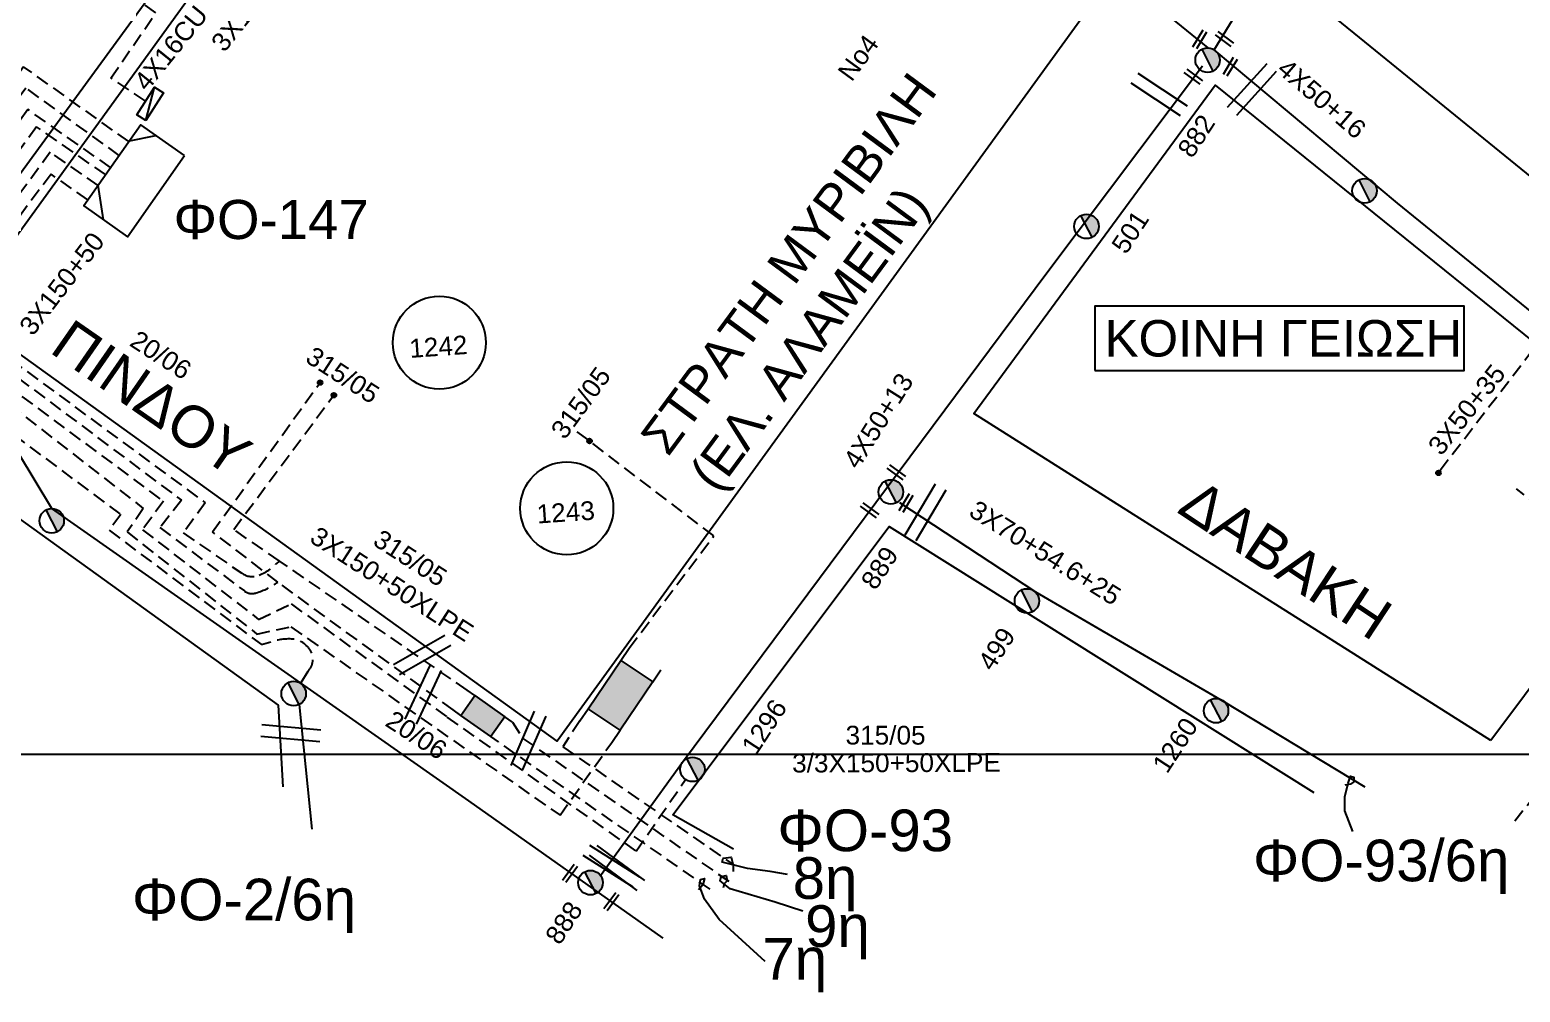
# Model space of a CAD drawing. Header units: millimetres. Extents: x 918 to 3138, y 719 to 1759.
# Drawn here: x 1967 to 2110.2, y 720.7 to 813.1 of the extents above; entities that cross this region are included whole.
import ezdxf

# ---------------------------------------------------------------- set-up
doc = ezdxf.new("R2010")
doc.units = ezdxf.units.MM
doc.header["$LTSCALE"] = 0.5
doc.linetypes.add('DASHED', pattern=[19.05, 12.7, -6.35])
for name, color, linetype in [('Link Box 4 Διευθύνσεων', 7, 'Continuous'), ('Άγνωστα', 7, 'Continuous'), ('Γυμνά εναέρια ΧΤ (3Φ)   4x50AL', 7, 'Continuous'), ('Γυμνά εναέρια ΧΤ και ΦΟΠ (3Φ)   4x50+16AL', 7, 'Continuous'), ('Επιγραφές - Σχήματα', 7, 'Continuous'), ('Μηχανική τομή', 7, 'Continuous'), ('Στύλος ΦΜ', 7, 'Continuous'), ('Στύλος ΦΜ @ 1', 7, 'Continuous'), ('Συνδέσεις', 7, 'Continuous'), ('Τομή', 7, 'Continuous'), ('Υποσταθμοί', 7, 'Continuous'), ('Υπόβαθρο ΔΕΗ', 7, 'Continuous'), ('Υπόγεια καλώδια Παροχών ΧΤ   4x16CU', 7, 'DASHED')]:
    doc.layers.add(name, color=color, linetype=linetype)
doc.styles.add('arial', font='ARIAL.TTF')
doc.styles.get("Standard").update_dxf_attribs({"font": 'ARIAL.TTF'})
doc.linetypes.add('SYN_LINE', pattern='A,0.5,-0.0001,["/\\/\\/\\/",Standard,S=0.1,R=0,X=0,Y=-0.05],-0.25', length=0.7501)

# ---------------------------------------------------------------- blocks, each defined once
blk = doc.blocks.new('ΜΗΧΑΝΙΚΗ ΤΟΜΗ')
at = {"layer": 'Μηχανική τομή', "ltscale": 40}
for p, q in [((-1.89, 0.78), (1.89, 0.78)), ((1.89, 0), (-1.89, 0))]:
    blk.add_line(p, q, dxfattribs=at)
blk = doc.blocks.new('ΤΟΜΗ')
at = {"layer": 'Τομή', "ltscale": 40}
for p, q in [((-5.68, 0), (5.68, 0)), ((5.68, -2.33), (-5.68, -2.33))]:
    blk.add_line(p, q, dxfattribs=at)
blk = doc.blocks.new('ΥΠΑΡΧΩΝ ΤΣΙΜΕΝΤΕΝΙΟΣ ΣΤΥΛΟΣ')
at = {"layer": 'Στύλος ΦΜ'}
blk.add_hatch(color=7, dxfattribs=at).paths.add_polyline_path([(-1.29, -2.28, 0.574793), (2.62, 0, 0.268822), (1.3, 2.27)])
at = {"layer": 'Στύλος ΦΜ', "color": 7}
blk.add_line((-1.29, -2.28), (1.3, 2.27), dxfattribs=at)
blk.add_circle((0, 0), 2.62, dxfattribs=at)
at = {"layer": 'Στύλος ΦΜ', "flags": 4}
for tag, p in [('ΑΡΙΘΜΟΣ', (-4.68, 8.05)), ('ΤΥΠΟΣ', (-4.91, 3.03))]:
    blk.add_attdef(tag, p, '', height=4, dxfattribs=at)
blk = doc.blocks.new('LINK BOX 4 ΑΝΑΧΩΡΗΣΕΩΝ')
at = {"layer": 'Link Box 4 Διευθύνσεων', "ltscale": 40}
blk.add_hatch(color=256, dxfattribs=at).paths.add_polyline_path([(-3.54, 0), (-3.54, -4.67), (3.54, -4.67), (3.54, 0)])
for p, q in [((-3.54, 0), (-5.33, 0)), ((5.33, 0), (3.54, 0)), ((-3.54, -4.67), (-5.33, -4.67)), ((5.33, -4.67), (3.54, -4.67))]:
    blk.add_line(p, q, dxfattribs=at)
blk.add_lwpolyline([(-3.54, -4.67), (-3.54, 0), (3.54, 0), (3.54, -4.67)], close=True, dxfattribs=at)
blk = doc.blocks.new('_ΣΥΝΔΕΣΗ')
at = {"layer": 'Συνδέσεις', "linetype": 'SYN_LINE', "ltscale": 40}
blk.add_hatch(color=256, dxfattribs=at).paths.add_polyline_path([(0.5, -0.01, 1), (-0.5, -0.01, 1)])
at = {"layer": 'Συνδέσεις'}
blk.add_circle((0, -0.01), 0.5, dxfattribs=at)
blk = doc.blocks.new('ΠΡΟΒΛΕΠΟΜΕΝΟΣ ΥΠΟΣΤΑΘΜΟΣ ΣΕ ΚΛΕΙΣΤΟ ΧΩΡΟ')
at = {"layer": 'Υποσταθμοί', "ltscale": 40}
blk.add_line((-9.52, -3.13), (9.52, 3.13), dxfattribs=at)
blk.add_lwpolyline([(-9.52, -3.13), (-9.52, 3.13), (9.52, 3.13), (9.52, -3.13)], close=True, dxfattribs=at)
at = {"layer": 'Υποσταθμοί', "linetype": 'SYN_LINE', "ltscale": 40, "flags": 1}
for tag, p in [('ΜΕΤΑΣΧΗΜΑΤΙΣΜΟΣ', (11.6, 2.32)), ('ΙΣΧΥΣ', (11.57, -0.79)), ('ΑΡΙΘΜΟΣ', (11.71, -3.81))]:
    blk.add_attdef(tag, p, '', height=2, dxfattribs=at)

msp = doc.modelspace()

# ---------------------------------------------------------------- linework, layer by layer
at = {"layer": 'Άγνωστα', "color": 2, "linetype": 'SYN_LINE', "ltscale": 20}
msp.add_lwpolyline([(2014.23, 863.6), (1979.84, 818.1), (1956.8, 786.6)], dxfattribs=at)
at = {"layer": 'Άγνωστα', "color": 27, "ltscale": 40}
for points in [[(2137.78, 764.55), (2098.45, 796.48), (2080.84, 811.2)], [(2027.88, 725.86), (2009.22, 739.05), (1969.13, 767.14), (1958, 785.57)]]:
    msp.add_lwpolyline(points, dxfattribs=at)
at = {"layer": 'Άγνωστα', "color": 27, "linetype": 'DASHED', "ltscale": 0.2}
for points in [[(1976.53, 802.38), (1966.42, 809.58), (1949.89, 786.95), (1950.03, 785.75, 0.384095), (1955.04, 781.36, -0.226892), (1956.47, 780.7), (1960.92, 777.62), (1975.77, 766.56), (1974.65, 765.05), (1989.29, 754.07), (1990.18, 754.34, -0.075443), (1992.04, 754.61, -0.255462), (1993.96, 753.55, -0.350901), (1993.73, 751.48), (1992.87, 750.04)], [(2113.05, 783.7), (2111.98, 784.39, 0.718485), (2111.38, 783.92, -0.149495), (2111.46, 782.37), (2102.36, 770.55)]]:
    msp.add_lwpolyline(points, format="xyb", dxfattribs=at)
at = {"layer": 'Άγνωστα', "color": 6, "ltscale": 40}
msp.add_lwpolyline([(2021.85, 731.89), (2029.74, 742.77), (2064.75, 789.77), (2079.72, 809.66)], dxfattribs=at)
at = {"layer": 'Άγνωστα', "color": 62, "linetype": 'DASHED', "ltscale": 0.2}
for points in [[(1975.61, 801.06), (1966.65, 807.53), (1951.8, 787.45, 0.280197), (1951.63, 785.55, 0.258442), (1956.03, 782.48, -0.147343), (1960.27, 780.71, 0.02977), (1963.63, 778.26), (1977.93, 767.14), (1976.37, 764.89), (1988.85, 755.08), (1992.12, 755.77), (2017.97, 737.67), (2022.95, 744.67)], [(1973.58, 798.18), (1968.99, 801.37), (1960.21, 789.4, 0.46758), (1961.36, 784.75, -0.093739), (1963.33, 783.29, -0.224244), (1963.65, 782.26, 0.315145), (1964.39, 780.81), (1981.6, 767.93), (1979.53, 765.3), (1987.64, 759.22, 0.240663), (1988.77, 759.03, 0.081278), (1990.86, 760.07, 1.934211)]]:
    msp.add_lwpolyline(points, format="xyb", dxfattribs=at)
at = {"layer": 'Άγνωστα', "color": 6, "linetype": 'DASHED', "ltscale": 0.2}
msp.add_lwpolyline([(1974.78, 799.89), (1966.85, 805.46), (1953.54, 787.79), (1953.54, 786.92, 0.329987), (1955.97, 783.65, 0.156316), (1958.97, 783.69), (1966.26, 777.91), (1979.86, 767.83), (1977.86, 765.1), (1989, 756.49), (1992.15, 757.97), (2007.11, 747.11), (2025.29, 734.21), (2030.03, 741.11)], format="xyb", dxfattribs=at)
at = {"layer": 'Άγνωστα', "color": 2, "linetype": 'DASHED', "ltscale": 0.2}
for points in [[(1974.31, 799.21), (1967.67, 803.8), (1957.3, 789.59), (1957.27, 787.36)], [(2119.6, 758.74), (2121.34, 760.53), (2109.87, 769.02)]]:
    msp.add_lwpolyline(points, dxfattribs=at)
at = {"layer": 'Άγνωστα', "color": 30, "linetype": 'DASHED', "ltscale": 0.2}
msp.add_lwpolyline([(1972.59, 796.78), (1969.07, 799.26), (1961.35, 788.97, 0.331452), (1961.35, 787.74, 0.062639), (1963.65, 785.34, 0.028743), (1965.14, 784.26, -0.39256), (1965.57, 782.61), (1965.23, 781.42), (1983.89, 767.68), (1981.77, 764.8), (1987.39, 760.92, 0.252865), (1989.06, 760.74, 0.115811), (1990.99, 762.11, -0.652578)], format="xyb", dxfattribs=at)
at = {"layer": 'Άγνωστα', "color": 62, "linetype": 'DASHED', "ltscale": 0.2}
for points in [[(2007.7, 747.79), (1990.86, 760.07), (1984.58, 764.89), (1994.91, 779.23)], [(2024.61, 753.72), (2032.74, 764.5), (2019.63, 774.52)], [(2124.4, 749.29), (2121.17, 751.51), (2109.56, 736.91)], [(2019.89, 746.73), (2018.23, 744.25), (2034.72, 732.87)]]:
    msp.add_lwpolyline(points, dxfattribs=at)
at = {"layer": 'Άγνωστα', "color": 30, "linetype": 'DASHED', "ltscale": 0.2}
msp.add_lwpolyline([(2009.05, 749.7), (1990.99, 762.11), (1986.62, 765.12), (1996.24, 778.03)], dxfattribs=at)
at = {"layer": 'Άγνωστα', "color": 133, "linetype": 'SYN_LINE', "ltscale": 20}
msp.add_lwpolyline([(2050.59, 767.72), (2063.66, 759.12), (2081.86, 748.53), (2095.32, 740.42)], dxfattribs=at)
at = {"layer": 'Άγνωστα', "color": 30, "ltscale": 40}
msp.add_lwpolyline([(1992.92, 748.32), (1994.12, 736.35)], dxfattribs=at)
at = {"layer": 'Άγνωστα', "color": 154, "linetype": 'DASHED', "ltscale": 0.2}
msp.add_lwpolyline([(2013.4, 746.62), (2014.4, 745.06), (2034.18, 731.33)], dxfattribs=at)
at = {"layer": 'Άγνωστα', "color": 5, "linetype": 'DASHED', "ltscale": 0.2}
msp.add_lwpolyline([(2032.4, 730.56), (2012.06, 744.72)], dxfattribs=at)
at = {"layer": 'Άγνωστα'}
for centre in [(2006.38, 783.07), (2018.62, 767.16)]:
    msp.add_circle(centre, 4.47, dxfattribs=at)
at = {"layer": 'Γυμνά εναέρια ΧΤ (3Φ)   4x50AL', "color": 30, "ltscale": 40}
msp.add_lwpolyline([(2080.25, 811.39), (2016.25, 863.42)], dxfattribs=at)
at = {"layer": 'Γυμνά εναέρια ΧΤ και ΦΟΠ (3Φ)   4x50+16AL', "color": 30, "ltscale": 40}
msp.add_lwpolyline([(2080.84, 811.2), (2085.75, 819.28), (2107.06, 847.08)], dxfattribs=at)
at = {"layer": 'Επιγραφές - Σχήματα', "ltscale": 20}
for p, q in [((1976.59, 802.47), (1979.15, 802.98)), ((1974.09, 794.88), (1973.59, 798.19))]:
    msp.add_line(p, q, dxfattribs=at)
at = {"layer": 'Επιγραφές - Σχήματα'}
msp.add_lwpolyline([(936.87, 1745.25), (2965.33, 1745.25), (2965.33, 743.52), (936.87, 743.52)], close=True, dxfattribs=at)
at = {"layer": 'Επιγραφές - Σχήματα', "ltscale": 20}
msp.add_lwpolyline([(1981.9, 801.05), (1977.68, 804.01), (1972.2, 796.21), (1976.42, 793.24)], close=True, dxfattribs=at)
at = {"layer": 'Επιγραφές - Σχήματα', "color": 190}
msp.add_lwpolyline([(2069.35, 780.41), (2104.86, 780.41), (2104.86, 786.59), (2069.35, 786.59)], close=True, dxfattribs=at)
at = {"layer": 'Επιγραφές - Σχήματα', "ltscale": 0.2}
for points in [[(2094.15, 736.11), (2093.38, 738.1), (2093.38, 739.44), (2093.71, 740.77), (2093.93, 741.43), (2094.26, 741.32), (2094.26, 740.88), (2093.93, 740.66), (2093.38, 740.55)], [(2039.83, 731.98), (2038.16, 732.28), (2036, 732.57), (2033.54, 733.16), (2033.64, 733.55), (2034.43, 733.65), (2034.62, 732.87), (2034.62, 732.28)], [(2041.3, 728.45), (2038.65, 729.33), (2038.65, 729.33), (2034.33, 730.61), (2033.35, 731.39), (2033.45, 731.79), (2033.94, 731.88), (2034.03, 731.39), (2033.74, 731.1), (2033.64, 730.71)], [(2037.67, 723.64), (2033.25, 727.67), (2031.87, 729.63), (2031.38, 730.9), (2031.48, 731.49), (2031.87, 731.59), (2031.68, 731), (2031.29, 730.51)]]:
    msp.add_lwpolyline(points, dxfattribs=at)
at = {"layer": 'Υπόβαθρο ΔΕΗ'}
for points in [[(2070.03, 816.92), (2017.69, 744.8), (1960.58, 785.92), (1960.43, 786), (2015.35, 861.88), (2070.03, 816.92)], [(2087.98, 817.96), (2107.87, 845.4), (2155.87, 809.39), (2134.23, 780.37), (2087.98, 817.96)], [(2107.4, 744.84), (2057.75, 776.28), (2080.91, 807.8), (2126.82, 770.79), (2107.4, 744.84)], [(1926.1, 739.94), (1952.85, 775.62), (1990.88, 748.26), (1991.35, 740.41)], [(2034.64, 734.42), (2028.81, 737.7), (2049.61, 765.42), (2090.4, 739.85)]]:
    msp.add_lwpolyline(points, dxfattribs=at)
at = {"layer": 'Υπόγεια καλώδια Παροχών ΧΤ   4x16CU', "color": 2, "ltscale": 0.2}
msp.add_lwpolyline([(1978.12, 806.31), (1974.81, 808.49), (1979.14, 814.74), (1977.72, 815.76, -1.324138), (1979.49, 816.98)], format="xyb", dxfattribs=at)

# ---------------------------------------------------------------- block references
at = {"layer": 'Link Box 4 Διευθύνσεων'}
for p, xscale, yscale, zscale, rotation in [((2025.31, 748.16), 0.7909839475833049, 0.7909839475833049, 0.7909839475833049, 235.943375297924), ((2011.23, 748.16), 0.5, 0.5, 0.5, 324.7952284813055)]:
    msp.add_blockref('LINK BOX 4 ΑΝΑΧΩΡΗΣΕΩΝ', p, dxfattribs=dict(at, xscale=xscale, yscale=yscale, zscale=zscale, rotation=rotation))
at = {"layer": 'Μηχανική τομή', "xscale": 0.4999999999999994, "yscale": 0.4999999999999994, "zscale": 0.4999999999999994}
for p, rotation in [((2079.61, 812.1), 58.8348111286886), ((2081.7, 812.08), 323.4536695641671), ((2078.72, 808.47), 323.4536695641671), ((2082.54, 809.47), 58.8348111286886), ((2050.17, 770.46), 323.4536695641671), ((2047.61, 766.81), 323.4536695641671), ((2051.39, 767.57), 58.8348111286886), ((2019.09, 731.98), 53.45366956416709), ((2023.07, 729.26), 53.45366956416709)]:
    msp.add_blockref('ΜΗΧΑΝΙΚΗ ΤΟΜΗ', p, dxfattribs=dict(at, rotation=rotation))
at = {"layer": 'Στύλος ΦΜ @ 1', "ltscale": 40}
ref = msp.add_blockref('ΥΠΑΡΧΩΝ ΤΣΙΜΕΝΤΕΝΙΟΣ ΣΤΥΛΟΣ', (2080.2, 810.21), dxfattribs=dict(at, xscale=0.4499999999998184, yscale=0.4499999999998184, zscale=0.4499999999998184, rotation=56.80099436645325))
ref.add_attrib('ΤΥΠΟΣ', '882', (2078.71, 800.68), dxfattribs={"layer": 'Στύλος ΦΜ', "height": 1.8, "rotation": 56.801, "flags": 4})
at = {"layer": 'Στύλος ΦΜ @ 1', "ltscale": 40, "xscale": 0.4499999999998184, "yscale": 0.4499999999998184, "zscale": 0.4499999999998184, "rotation": 56.80099436645325}
for p in [(2095.28, 797.66), (1969.13, 765.96), (1992.38, 749.36)]:
    msp.add_blockref('ΥΠΑΡΧΩΝ ΤΣΙΜΕΝΤΕΝΙΟΣ ΣΤΥΛΟΣ', p, dxfattribs=at)
at = {"layer": 'Στύλος ΦΜ @ 1', "ltscale": 40}
ref = msp.add_blockref('ΥΠΑΡΧΩΝ ΤΣΙΜΕΝΤΕΝΙΟΣ ΣΤΥΛΟΣ', (2068.56, 794.24), dxfattribs=dict(at, xscale=0.4499999999998184, yscale=0.4499999999998184, zscale=0.4499999999998184, rotation=56.80099436645325))
ref.add_attrib('ΤΥΠΟΣ', '501', (2072.36, 791.46), dxfattribs={"layer": 'Στύλος ΦΜ', "height": 1.8, "rotation": 56.801, "flags": 4})
ref = msp.add_blockref('ΥΠΑΡΧΩΝ ΤΣΙΜΕΝΤΕΝΙΟΣ ΣΤΥΛΟΣ', (2049.76, 768.73), dxfattribs=dict(at, xscale=0.4499999999998184, yscale=0.4499999999998184, zscale=0.4499999999998184, rotation=56.80099436645325))
ref.add_attrib('ΤΥΠΟΣ', '889', (2048.28, 759.19), dxfattribs={"layer": 'Στύλος ΦΜ', "height": 1.8, "rotation": 56.801, "flags": 4})
ref = msp.add_blockref('ΥΠΑΡΧΩΝ ΤΣΙΜΕΝΤΕΝΙΟΣ ΣΤΥΛΟΣ', (2062.84, 758.26), dxfattribs=dict(at, xscale=0.4499999999998184, yscale=0.4499999999998184, zscale=0.4499999999998184, rotation=56.80099436645325))
ref.add_attrib('ΤΥΠΟΣ', '499', (2059.52, 751.41), dxfattribs={"layer": 'Στύλος ΦΜ', "height": 1.8, "rotation": 56.801, "flags": 4})
ref = msp.add_blockref('ΥΠΑΡΧΩΝ ΤΣΙΜΕΝΤΕΝΙΟΣ ΣΤΥΛΟΣ', (2081.01, 747.72), dxfattribs=dict(at, xscale=0.4499999999998184, yscale=0.4499999999998184, zscale=0.4499999999998184, rotation=56.80099436645325))
ref.add_attrib('ΤΥΠΟΣ', '1260', (2076.3, 741.58), dxfattribs={"layer": 'Στύλος ΦΜ', "height": 1.8, "rotation": 56.801, "flags": 4})
ref = msp.add_blockref('ΥΠΑΡΧΩΝ ΤΣΙΜΕΝΤΕΝΙΟΣ ΣΤΥΛΟΣ', (2030.7, 742.08), dxfattribs=dict(at, xscale=0.4499999999998184, yscale=0.4499999999998184, zscale=0.4499999999998184, rotation=56.80099436645325))
ref.add_attrib('ΤΥΠΟΣ', '1296', (2036.81, 743.35), dxfattribs={"layer": 'Στύλος ΦΜ', "height": 1.8, "rotation": 56.801, "flags": 4})
ref = msp.add_blockref('ΥΠΑΡΧΩΝ ΤΣΙΜΕΝΤΕΝΙΟΣ ΣΤΥΛΟΣ', (2020.9, 731.2), dxfattribs=dict(at, xscale=0.4499999999998184, yscale=0.4499999999998184, zscale=0.4499999999998184, rotation=56.80099436645325))
ref.add_attrib('ΤΥΠΟΣ', '888', (2017.94, 725.11), dxfattribs={"layer": 'Στύλος ΦΜ', "height": 1.8, "rotation": 56.801, "flags": 4})
at = {"layer": 'Συνδέσεις', "xscale": 0.4500000000002728, "yscale": 0.4500000000002728, "zscale": 0.4500000000002728}
for p in [(1994.91, 779.24), (1996.24, 778.03), (2020.81, 773.63), (2102.37, 770.56)]:
    msp.add_blockref('_ΣΥΝΔΕΣΗ', p, dxfattribs=at)
at = {"layer": 'Τομή'}
for p, xscale, yscale, zscale, rotation in [((2084.03, 807.79), 0.4999999999999998, 0.4999999999999998, 0.4999999999999998, 47.83811727129147), ((2075.23, 806.43), 0.4999999999999996, 0.4999999999999996, 0.4999999999999996, 146.4944025659106), ((2052.6, 767.06), 0.4999999999999999, 0.4999999999999999, 0.4999999999999999, 59.18132121237839), ((2004.43, 753.57), 0.4999999999999999, 0.4999999999999999, 0.4999999999999999, 29.79325459289785), ((2004.28, 749.49), 0.4999999999999998, 0.4999999999999998, 0.4999999999999998, 64.99621942683967), ((2014.4, 745.06), 0.4999999999999998, 0.4999999999999998, 0.4999999999999998, 66.53098172836725), ((1992.16, 746.14), 0.4999999999999998, 0.4999999999999998, 0.4999999999999998, 354.5966581567086), ((2023.21, 733.28), 0.4999999999999998, 0.4999999999999998, 0.4999999999999998, 327.7055149281333), ((2023.1, 732.15), 0.4999999999999996, 0.4999999999999996, 0.4999999999999996, 143.4371077495627)]:
    msp.add_blockref('ΤΟΜΗ', p, dxfattribs=dict(at, xscale=xscale, yscale=yscale, zscale=zscale, rotation=rotation))
at = {"layer": 'Υποσταθμοί', "xscale": 0.1645192369649039, "yscale": 0.1645192369649039, "zscale": 0.1645192369649039, "rotation": 57.68870514467042}
msp.add_blockref('ΠΡΟΒΛΕΠΟΜΕΝΟΣ ΥΠΟΣΤΑΘΜΟΣ ΣΕ ΚΛΕΙΣΤΟ ΧΩΡΟ', (1978.59, 806.01), dxfattribs=at)

# ---------------------------------------------------------------- texts
at = {"ltscale": 40, "insert": (1980.83, 796.78), "char_height": 3.756, "width": 8.3623, "attachment_point": 1, "style": 'arial'}
msp.add_mtext('ΦO-147', dxfattribs=at)
at = {"layer": 'Άγνωστα', "ltscale": 40, "char_height": 1.8, "width": 17.1868, "attachment_point": 1, "style": 'arial'}
for s, insert, rotation in [('3X150+50', (1984.31, 811.99), 51.5253), ('Νο4', (2044.54, 809.11), 53.9392), ('4X50+16', (2087.92, 810.49), 319.35), ('3X150+50', (1965.88, 784.71), 52.5887), ('20/06', (1977.47, 784.36), 327.1226), ('1242', (2003.43, 783.4), 3.9372), ('315/05', (1994.36, 782.81), 327.1226), ('315/05', (2016.97, 774.72), 53.9392), ('3X50+35', (2101.24, 773.23), 51.6602), ('4X50+13', (2045.09, 771.77), 57.8069), ('1243', (2015.67, 767.49), 3.9372), ('3X70+54.6+25', (2058.09, 768.03), 327.9469), ('3X150+50XLPE', (1994.77, 765.52), 327.1226), ('315/05', (2000.85, 765.23), 327.1226), ('20/06', (2002.03, 747.85), 327.1226), ('315/05', (2045.41, 746.27), 359.923), ('3/3X150+50XLPE', (2040.27, 743.58), 0.2111)]:
    msp.add_mtext(s, dxfattribs=dict(at, insert=insert, rotation=rotation))
at = {"layer": 'Επιγραφές - Σχήματα', "attachment_point": 1}
for s, insert, char_height, width, rotation in [('ΣΤΡΑΤΗ ΜΥΡΙΒΙΛΗ\\P(ΕΛ. ΑΛΑΜΕΪΝ)', (2025.53, 774.1), 3.5, 51.0311, 53.5508), ('ΠΙΝΔΟΥ', (1971.08, 785.5), 4, 15.1545, 325.2046), ('ΔΑΒΑΚΗ', (2079.36, 770.16), 4, 15.1545, 326.5586)]:
    msp.add_mtext(s, dxfattribs=dict(at, insert=insert, char_height=char_height, width=width, rotation=rotation))
at = {"layer": 'Επιγραφές - Σχήματα', "color": 190, "insert": (2070.3, 785.24), "char_height": 3.5, "width": 35.1311, "attachment_point": 1}
msp.add_mtext('KOINH ΓΕΙΩΣΗ', dxfattribs=at)
at = {"layer": 'Επιγραφές - Σχήματα', "char_height": 4, "width": 15.1545, "attachment_point": 1}
for s, insert in [('ΦΟ-93', (2038.86, 738.22)), ('ΦΟ-93/6η', (2084.55, 735.33)), ('8η', (2040.33, 733.64)), ('ΦΟ-2/6η', (1976.83, 731.58)), ('9η', (2041.52, 729.03)), ('7η', (2037.42, 725.88))]:
    msp.add_mtext(s, dxfattribs=dict(at, insert=insert))
at = {"layer": 'Υπόγεια καλώδια Παροχών ΧΤ   4x16CU', "ltscale": 0.2, "insert": (1976.89, 808.25), "char_height": 1.8, "width": 17.1868, "attachment_point": 1, "rotation": 51.0271, "style": 'arial'}
msp.add_mtext('4X16CU', dxfattribs=at)

doc.saveas('drawing.dxf')
